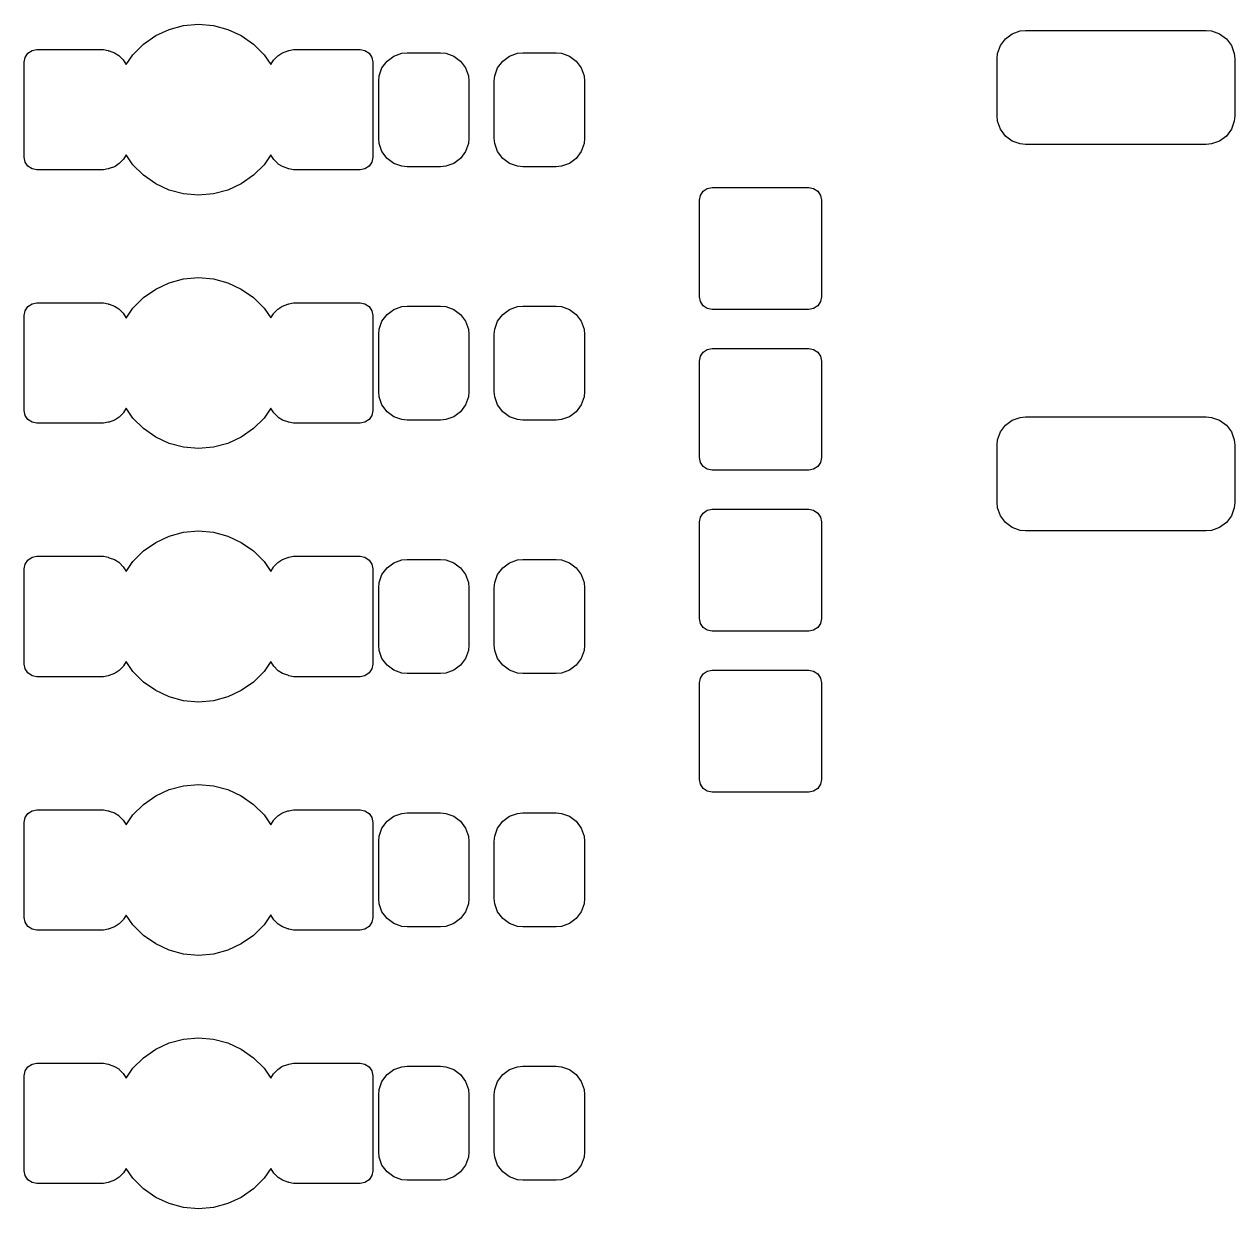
# Model space of a CAD drawing. Extents: x 0.04 to 3.13, y 0.07 to 2.73.
# Drawn here: x 0.042 to 0.794, y 0.953 to 1.689 of the extents above; entities that cross this region are included whole.
import ezdxf

# ---------------------------------------------------------------- set-up
doc = ezdxf.new("R2010")
doc.units = 0
doc.header["$MEASUREMENT"] = 0
doc.layers.add('BLACK', color=7, linetype='CONTINUOUS')

msp = doc.modelspace()

# ---------------------------------------------------------------- linework, layer by layer
at = {"layer": 'BLACK', "linetype": 'CONTINUOUS'}
for p, q in [((0.123425, 1.68225), (0.131822, 1.68616)), ((0.131822, 1.68616), (0.140771, 1.68856)), ((0.140771, 1.68856), (0.15, 1.68937)), ((0.15, 1.68937), (0.159229, 1.68856)), ((0.159229, 1.68856), (0.168178, 1.68616)), ((0.168178, 1.68616), (0.176575, 1.68225)), ((0.655608, 1.68345), (0.660578, 1.6852)), ((0.660578, 1.6852), (0.663898, 1.68551)), ((0.663898, 1.68551), (0.776102, 1.68551)), ((0.776102, 1.68551), (0.779422, 1.6852)), ((0.779422, 1.6852), (0.784392, 1.68345)), ((0.115836, 1.67694), (0.123425, 1.68225)), ((0.176575, 1.68225), (0.184164, 1.67694)), ((0.64824, 1.67609), (0.65137, 1.68032)), ((0.65137, 1.68032), (0.655608, 1.68345)), ((0.784392, 1.68345), (0.78863, 1.68032)), ((0.78863, 1.68032), (0.79176, 1.67609)), ((0.042332, 1.66876), (0.044039, 1.67132)), ((0.044039, 1.67132), (0.046593, 1.67302)), ((0.046593, 1.67302), (0.049606, 1.67362)), ((0.049606, 1.67362), (0.090945, 1.67362)), ((0.090945, 1.67362), (0.093958, 1.67302)), ((0.093958, 1.67302), (0.094152, 1.67289)), ((0.094152, 1.67289), (0.094502, 1.67278)), ((0.094502, 1.67278), (0.097793, 1.67158)), ((0.097793, 1.67158), (0.10042, 1.66999)), ((0.10042, 1.66999), (0.100736, 1.66968)), ((0.100736, 1.66968), (0.103182, 1.66717)), ((0.104988, 1.66425), (0.109285, 1.67038)), ((0.109285, 1.67038), (0.115836, 1.67694)), ((0.184164, 1.67694), (0.190715, 1.67038)), ((0.190715, 1.67038), (0.195001, 1.66426)), ((0.196836, 1.66724), (0.19929, 1.66974)), ((0.19929, 1.66974), (0.201829, 1.67147)), ((0.201829, 1.67147), (0.202239, 1.67163)), ((0.202239, 1.67163), (0.205534, 1.67282)), ((0.205534, 1.67282), (0.205792, 1.67286)), ((0.205792, 1.67286), (0.206042, 1.67302)), ((0.206042, 1.67302), (0.209055, 1.67362)), ((0.209055, 1.67362), (0.250394, 1.67362)), ((0.250394, 1.67362), (0.253407, 1.67302)), ((0.253407, 1.67302), (0.255961, 1.67132)), ((0.255961, 1.67132), (0.257668, 1.66876)), ((0.271375, 1.66959), (0.276346, 1.67134)), ((0.276346, 1.67134), (0.279665, 1.67165)), ((0.279665, 1.67165), (0.300335, 1.67165)), ((0.300335, 1.67165), (0.303654, 1.67134)), ((0.303654, 1.67134), (0.308625, 1.66959)), ((0.343226, 1.66959), (0.348196, 1.67134)), ((0.348196, 1.67134), (0.351516, 1.67165)), ((0.351516, 1.67165), (0.372185, 1.67165)), ((0.372185, 1.67165), (0.375505, 1.67134)), ((0.375505, 1.67134), (0.380475, 1.66959)), ((0.646181, 1.6678), (0.646495, 1.67112)), ((0.646495, 1.67112), (0.64824, 1.67609)), ((0.79176, 1.67609), (0.793505, 1.67112)), ((0.793505, 1.67112), (0.793819, 1.6678)), ((0.041732, 1.66575), (0.042332, 1.66876)), ((0.041732, 1.60669), (0.041732, 1.66575)), ((0.103182, 1.66717), (0.104859, 1.6646)), ((0.104859, 1.6646), (0.104988, 1.66425)), ((0.195001, 1.66426), (0.196537, 1.66692)), ((0.196537, 1.66692), (0.196836, 1.66724)), ((0.257668, 1.66876), (0.258268, 1.66575)), ((0.258268, 1.66575), (0.258268, 1.60669)), ((0.262263, 1.65726), (0.264008, 1.66223)), ((0.264008, 1.66223), (0.267138, 1.66646)), ((0.267138, 1.66646), (0.271375, 1.66959)), ((0.308625, 1.66959), (0.312862, 1.66646)), ((0.312862, 1.66646), (0.315992, 1.66223)), ((0.315992, 1.66223), (0.317737, 1.65726)), ((0.334113, 1.65726), (0.335858, 1.66223)), ((0.335858, 1.66223), (0.338988, 1.66646)), ((0.338988, 1.66646), (0.343226, 1.66959)), ((0.380475, 1.66959), (0.384713, 1.66646)), ((0.384713, 1.66646), (0.387842, 1.66223)), ((0.387842, 1.66223), (0.389588, 1.65726)), ((0.646181, 1.63236), (0.646181, 1.6678)), ((0.793819, 1.6678), (0.793819, 1.63236)), ((0.261949, 1.65394), (0.262263, 1.65726)), ((0.317737, 1.65726), (0.318051, 1.65394)), ((0.333799, 1.65394), (0.334113, 1.65726)), ((0.389588, 1.65726), (0.389902, 1.65394)), ((0.261949, 1.6185), (0.261949, 1.65394)), ((0.318051, 1.65394), (0.318051, 1.6185)), ((0.333799, 1.6185), (0.333799, 1.65394)), ((0.389902, 1.65394), (0.389902, 1.6185)), ((0.646495, 1.62904), (0.646181, 1.63236)), ((0.793819, 1.63236), (0.793505, 1.62904)), ((0.64824, 1.62407), (0.646495, 1.62904)), ((0.793505, 1.62904), (0.79176, 1.62407)), ((0.262263, 1.61518), (0.261949, 1.6185)), ((0.318051, 1.6185), (0.317737, 1.61518)), ((0.334113, 1.61518), (0.333799, 1.6185)), ((0.389902, 1.6185), (0.389588, 1.61518)), ((0.65137, 1.61983), (0.64824, 1.62407)), ((0.655608, 1.6167), (0.65137, 1.61983)), ((0.78863, 1.61983), (0.784392, 1.6167)), ((0.79176, 1.62407), (0.78863, 1.61983)), ((0.264008, 1.61021), (0.262263, 1.61518)), ((0.267138, 1.60598), (0.264008, 1.61021)), ((0.315992, 1.61021), (0.312862, 1.60598)), ((0.317737, 1.61518), (0.315992, 1.61021)), ((0.335858, 1.61021), (0.334113, 1.61518)), ((0.338988, 1.60598), (0.335858, 1.61021)), ((0.387842, 1.61021), (0.384713, 1.60598)), ((0.389588, 1.61518), (0.387842, 1.61021)), ((0.660578, 1.61496), (0.655608, 1.6167)), ((0.663898, 1.61465), (0.660578, 1.61496)), ((0.776102, 1.61465), (0.663898, 1.61465)), ((0.779422, 1.61496), (0.776102, 1.61465)), ((0.784392, 1.6167), (0.779422, 1.61496)), ((0.042332, 1.60368), (0.041732, 1.60669)), ((0.044039, 1.60113), (0.042332, 1.60368)), ((0.10071, 1.6027), (0.098171, 1.60097)), ((0.103164, 1.6052), (0.10071, 1.6027)), ((0.103463, 1.60552), (0.103164, 1.6052)), ((0.104999, 1.60818), (0.103463, 1.60552)), ((0.109285, 1.60206), (0.104999, 1.60818)), ((0.115836, 1.59551), (0.109285, 1.60206)), ((0.190715, 1.60206), (0.184164, 1.59551)), ((0.195012, 1.60819), (0.190715, 1.60206)), ((0.195141, 1.60784), (0.195012, 1.60819)), ((0.196818, 1.60527), (0.195141, 1.60784)), ((0.199264, 1.60276), (0.196818, 1.60527)), ((0.19958, 1.60245), (0.199264, 1.60276)), ((0.202207, 1.60086), (0.19958, 1.60245)), ((0.257668, 1.60368), (0.255961, 1.60113)), ((0.258268, 1.60669), (0.257668, 1.60368)), ((0.271375, 1.60285), (0.267138, 1.60598)), ((0.276346, 1.6011), (0.271375, 1.60285)), ((0.308625, 1.60285), (0.303654, 1.6011)), ((0.312862, 1.60598), (0.308625, 1.60285)), ((0.343226, 1.60285), (0.338988, 1.60598)), ((0.348196, 1.6011), (0.343226, 1.60285)), ((0.380475, 1.60285), (0.375505, 1.6011)), ((0.384713, 1.60598), (0.380475, 1.60285)), ((0.046593, 1.59942), (0.044039, 1.60113)), ((0.049606, 1.59882), (0.046593, 1.59942)), ((0.090945, 1.59882), (0.049606, 1.59882)), ((0.093958, 1.59942), (0.090945, 1.59882)), ((0.094208, 1.59959), (0.093958, 1.59942)), ((0.094466, 1.59962), (0.094208, 1.59959)), ((0.097761, 1.60081), (0.094466, 1.59962)), ((0.098171, 1.60097), (0.097761, 1.60081)), ((0.123425, 1.59019), (0.115836, 1.59551)), ((0.184164, 1.59551), (0.176575, 1.59019)), ((0.205499, 1.59966), (0.202207, 1.60086)), ((0.205848, 1.59955), (0.205499, 1.59966)), ((0.206042, 1.59942), (0.205848, 1.59955)), ((0.209055, 1.59882), (0.206042, 1.59942)), ((0.250394, 1.59882), (0.209055, 1.59882)), ((0.253407, 1.59942), (0.250394, 1.59882)), ((0.255961, 1.60113), (0.253407, 1.59942)), ((0.279665, 1.60079), (0.276346, 1.6011)), ((0.300335, 1.60079), (0.279665, 1.60079)), ((0.303654, 1.6011), (0.300335, 1.60079)), ((0.351516, 1.60079), (0.348196, 1.6011)), ((0.372185, 1.60079), (0.351516, 1.60079)), ((0.375505, 1.6011), (0.372185, 1.60079)), ((0.131822, 1.58628), (0.123425, 1.59019)), ((0.176575, 1.59019), (0.168178, 1.58628)), ((0.463566, 1.58557), (0.466121, 1.58727)), ((0.466121, 1.58727), (0.469134, 1.58787)), ((0.469134, 1.58787), (0.529134, 1.58787)), ((0.529134, 1.58787), (0.532147, 1.58727)), ((0.532147, 1.58727), (0.534702, 1.58557)), ((0.140771, 1.58388), (0.131822, 1.58628)), ((0.15, 1.58307), (0.140771, 1.58388)), ((0.159229, 1.58388), (0.15, 1.58307)), ((0.168178, 1.58628), (0.159229, 1.58388)), ((0.46126, 1.58), (0.461859, 1.58301)), ((0.46126, 1.52), (0.46126, 1.58)), ((0.461859, 1.58301), (0.463566, 1.58557)), ((0.534702, 1.58557), (0.536409, 1.58301)), ((0.536409, 1.58301), (0.537008, 1.58)), ((0.537008, 1.58), (0.537008, 1.52)), ((0.123425, 1.52477), (0.131822, 1.52868)), ((0.131822, 1.52868), (0.140771, 1.53108)), ((0.140771, 1.53108), (0.15, 1.53189)), ((0.15, 1.53189), (0.159229, 1.53108)), ((0.159229, 1.53108), (0.168178, 1.52868)), ((0.168178, 1.52868), (0.176575, 1.52477)), ((0.109285, 1.5129), (0.115836, 1.51946)), ((0.115836, 1.51946), (0.123425, 1.52477)), ((0.176575, 1.52477), (0.184164, 1.51946)), ((0.184164, 1.51946), (0.190715, 1.5129)), ((0.461859, 1.51699), (0.46126, 1.52)), ((0.537008, 1.52), (0.536409, 1.51699)), ((0.042332, 1.51128), (0.044039, 1.51384)), ((0.044039, 1.51384), (0.046593, 1.51554)), ((0.046593, 1.51554), (0.049606, 1.51614)), ((0.049606, 1.51614), (0.090945, 1.51614)), ((0.090945, 1.51614), (0.093958, 1.51554)), ((0.093958, 1.51554), (0.094152, 1.51541)), ((0.094152, 1.51541), (0.094502, 1.5153)), ((0.094502, 1.5153), (0.097793, 1.5141)), ((0.097793, 1.5141), (0.10042, 1.51251)), ((0.10042, 1.51251), (0.100736, 1.5122)), ((0.100736, 1.5122), (0.103182, 1.50969)), ((0.104988, 1.50677), (0.109285, 1.5129)), ((0.190715, 1.5129), (0.195001, 1.50678)), ((0.196836, 1.50976), (0.19929, 1.51226)), ((0.19929, 1.51226), (0.201829, 1.51399)), ((0.201829, 1.51399), (0.202239, 1.51415)), ((0.202239, 1.51415), (0.205534, 1.51534)), ((0.205534, 1.51534), (0.205792, 1.51538)), ((0.205792, 1.51538), (0.206042, 1.51554)), ((0.206042, 1.51554), (0.209055, 1.51614)), ((0.209055, 1.51614), (0.250394, 1.51614)), ((0.250394, 1.51614), (0.253407, 1.51554)), ((0.253407, 1.51554), (0.255961, 1.51384)), ((0.255961, 1.51384), (0.257668, 1.51128)), ((0.267138, 1.50898), (0.271375, 1.51211)), ((0.271375, 1.51211), (0.276346, 1.51386)), ((0.276346, 1.51386), (0.279665, 1.51417)), ((0.279665, 1.51417), (0.300335, 1.51417)), ((0.300335, 1.51417), (0.303654, 1.51386)), ((0.303654, 1.51386), (0.308625, 1.51211)), ((0.308625, 1.51211), (0.312862, 1.50898)), ((0.338988, 1.50898), (0.343226, 1.51211)), ((0.343226, 1.51211), (0.348196, 1.51386)), ((0.348196, 1.51386), (0.351516, 1.51417)), ((0.351516, 1.51417), (0.372185, 1.51417)), ((0.372185, 1.51417), (0.375505, 1.51386)), ((0.375505, 1.51386), (0.380475, 1.51211)), ((0.380475, 1.51211), (0.384713, 1.50898)), ((0.463566, 1.51443), (0.461859, 1.51699)), ((0.466121, 1.51273), (0.463566, 1.51443)), ((0.469134, 1.51213), (0.466121, 1.51273)), ((0.529134, 1.51213), (0.469134, 1.51213)), ((0.532147, 1.51273), (0.529134, 1.51213)), ((0.534702, 1.51443), (0.532147, 1.51273)), ((0.536409, 1.51699), (0.534702, 1.51443)), ((0.041732, 1.50827), (0.042332, 1.51128)), ((0.041732, 1.44921), (0.041732, 1.50827)), ((0.103182, 1.50969), (0.104859, 1.50712)), ((0.104859, 1.50712), (0.104988, 1.50677)), ((0.195001, 1.50678), (0.196537, 1.50944)), ((0.196537, 1.50944), (0.196836, 1.50976)), ((0.257668, 1.51128), (0.258268, 1.50827)), ((0.258268, 1.50827), (0.258268, 1.44921)), ((0.262263, 1.49978), (0.264008, 1.50475)), ((0.264008, 1.50475), (0.267138, 1.50898)), ((0.312862, 1.50898), (0.315992, 1.50475)), ((0.315992, 1.50475), (0.317737, 1.49978)), ((0.334113, 1.49978), (0.335858, 1.50475)), ((0.335858, 1.50475), (0.338988, 1.50898)), ((0.384713, 1.50898), (0.387842, 1.50475)), ((0.387842, 1.50475), (0.389588, 1.49978)), ((0.261949, 1.49646), (0.262263, 1.49978)), ((0.317737, 1.49978), (0.318051, 1.49646)), ((0.333799, 1.49646), (0.334113, 1.49978)), ((0.389588, 1.49978), (0.389902, 1.49646)), ((0.261949, 1.46102), (0.261949, 1.49646)), ((0.318051, 1.49646), (0.318051, 1.46102)), ((0.333799, 1.46102), (0.333799, 1.49646)), ((0.389902, 1.49646), (0.389902, 1.46102)), ((0.46126, 1.48), (0.461859, 1.48301)), ((0.461859, 1.48301), (0.463566, 1.48557)), ((0.463566, 1.48557), (0.466121, 1.48727)), ((0.466121, 1.48727), (0.469134, 1.48787)), ((0.469134, 1.48787), (0.529134, 1.48787)), ((0.529134, 1.48787), (0.532147, 1.48727)), ((0.532147, 1.48727), (0.534702, 1.48557)), ((0.534702, 1.48557), (0.536409, 1.48301)), ((0.536409, 1.48301), (0.537008, 1.48)), ((0.46126, 1.42), (0.46126, 1.48)), ((0.537008, 1.48), (0.537008, 1.42)), ((0.262263, 1.4577), (0.261949, 1.46102)), ((0.318051, 1.46102), (0.317737, 1.4577)), ((0.334113, 1.4577), (0.333799, 1.46102)), ((0.389902, 1.46102), (0.389588, 1.4577)), ((0.264008, 1.45273), (0.262263, 1.4577)), ((0.267138, 1.4485), (0.264008, 1.45273)), ((0.315992, 1.45273), (0.312862, 1.4485)), ((0.317737, 1.4577), (0.315992, 1.45273)), ((0.335858, 1.45273), (0.334113, 1.4577)), ((0.338988, 1.4485), (0.335858, 1.45273)), ((0.387842, 1.45273), (0.384713, 1.4485)), ((0.389588, 1.4577), (0.387842, 1.45273)), ((0.042332, 1.4462), (0.041732, 1.44921)), ((0.044039, 1.44364), (0.042332, 1.4462)), ((0.10071, 1.44522), (0.098171, 1.44349)), ((0.103164, 1.44772), (0.10071, 1.44522)), ((0.103463, 1.44804), (0.103164, 1.44772)), ((0.104999, 1.4507), (0.103463, 1.44804)), ((0.109285, 1.44458), (0.104999, 1.4507)), ((0.115836, 1.43803), (0.109285, 1.44458)), ((0.190715, 1.44458), (0.184164, 1.43803)), ((0.195012, 1.45071), (0.190715, 1.44458)), ((0.195141, 1.45036), (0.195012, 1.45071)), ((0.196818, 1.44779), (0.195141, 1.45036)), ((0.199264, 1.44528), (0.196818, 1.44779)), ((0.19958, 1.44497), (0.199264, 1.44528)), ((0.202207, 1.44338), (0.19958, 1.44497)), ((0.257668, 1.4462), (0.255961, 1.44364)), ((0.258268, 1.44921), (0.257668, 1.4462)), ((0.271375, 1.44537), (0.267138, 1.4485)), ((0.276346, 1.44362), (0.271375, 1.44537)), ((0.308625, 1.44537), (0.303654, 1.44362)), ((0.312862, 1.4485), (0.308625, 1.44537)), ((0.343226, 1.44537), (0.338988, 1.4485)), ((0.348196, 1.44362), (0.343226, 1.44537)), ((0.380475, 1.44537), (0.375505, 1.44362)), ((0.384713, 1.4485), (0.380475, 1.44537)), ((0.655608, 1.4433), (0.660578, 1.44504)), ((0.660578, 1.44504), (0.663898, 1.44535)), ((0.663898, 1.44535), (0.776102, 1.44535)), ((0.776102, 1.44535), (0.779422, 1.44504)), ((0.779422, 1.44504), (0.784392, 1.4433)), ((0.046593, 1.44194), (0.044039, 1.44364)), ((0.049606, 1.44134), (0.046593, 1.44194)), ((0.090945, 1.44134), (0.049606, 1.44134)), ((0.093958, 1.44194), (0.090945, 1.44134)), ((0.094208, 1.4421), (0.093958, 1.44194)), ((0.094466, 1.44214), (0.094208, 1.4421)), ((0.097761, 1.44333), (0.094466, 1.44214)), ((0.098171, 1.44349), (0.097761, 1.44333)), ((0.123425, 1.43271), (0.115836, 1.43803)), ((0.184164, 1.43803), (0.176575, 1.43271)), ((0.205499, 1.44218), (0.202207, 1.44338)), ((0.205848, 1.44207), (0.205499, 1.44218)), ((0.206042, 1.44194), (0.205848, 1.44207)), ((0.209055, 1.44134), (0.206042, 1.44194)), ((0.250394, 1.44134), (0.209055, 1.44134)), ((0.253407, 1.44194), (0.250394, 1.44134)), ((0.255961, 1.44364), (0.253407, 1.44194)), ((0.279665, 1.44331), (0.276346, 1.44362)), ((0.300335, 1.44331), (0.279665, 1.44331)), ((0.303654, 1.44362), (0.300335, 1.44331)), ((0.351516, 1.44331), (0.348196, 1.44362)), ((0.372185, 1.44331), (0.351516, 1.44331)), ((0.375505, 1.44362), (0.372185, 1.44331)), ((0.64824, 1.43593), (0.65137, 1.44017)), ((0.65137, 1.44017), (0.655608, 1.4433)), ((0.784392, 1.4433), (0.78863, 1.44017)), ((0.78863, 1.44017), (0.79176, 1.43593)), ((0.131822, 1.4288), (0.123425, 1.43271)), ((0.176575, 1.43271), (0.168178, 1.4288)), ((0.646181, 1.42764), (0.646495, 1.43096)), ((0.646495, 1.43096), (0.64824, 1.43593)), ((0.79176, 1.43593), (0.793505, 1.43096)), ((0.793505, 1.43096), (0.793819, 1.42764)), ((0.140771, 1.4264), (0.131822, 1.4288)), ((0.15, 1.42559), (0.140771, 1.4264)), ((0.159229, 1.4264), (0.15, 1.42559)), ((0.168178, 1.4288), (0.159229, 1.4264)), ((0.646181, 1.3922), (0.646181, 1.42764)), ((0.793819, 1.42764), (0.793819, 1.3922)), ((0.461859, 1.41699), (0.46126, 1.42)), ((0.463566, 1.41443), (0.461859, 1.41699)), ((0.466121, 1.41273), (0.463566, 1.41443)), ((0.534702, 1.41443), (0.532147, 1.41273)), ((0.536409, 1.41699), (0.534702, 1.41443)), ((0.537008, 1.42), (0.536409, 1.41699)), ((0.469134, 1.41213), (0.466121, 1.41273)), ((0.529134, 1.41213), (0.469134, 1.41213)), ((0.532147, 1.41273), (0.529134, 1.41213)), ((0.646495, 1.38888), (0.646181, 1.3922)), ((0.793819, 1.3922), (0.793505, 1.38888)), ((0.461859, 1.38301), (0.463566, 1.38557)), ((0.463566, 1.38557), (0.466121, 1.38727)), ((0.466121, 1.38727), (0.469134, 1.38787)), ((0.469134, 1.38787), (0.529134, 1.38787)), ((0.529134, 1.38787), (0.532147, 1.38727)), ((0.532147, 1.38727), (0.534702, 1.38557)), ((0.534702, 1.38557), (0.536409, 1.38301)), ((0.64824, 1.38391), (0.646495, 1.38888)), ((0.65137, 1.37968), (0.64824, 1.38391)), ((0.79176, 1.38391), (0.78863, 1.37968)), ((0.793505, 1.38888), (0.79176, 1.38391)), ((0.46126, 1.38), (0.461859, 1.38301)), ((0.46126, 1.32), (0.46126, 1.38)), ((0.536409, 1.38301), (0.537008, 1.38)), ((0.537008, 1.38), (0.537008, 1.32)), ((0.655608, 1.37655), (0.65137, 1.37968)), ((0.660578, 1.3748), (0.655608, 1.37655)), ((0.784392, 1.37655), (0.779422, 1.3748)), ((0.78863, 1.37968), (0.784392, 1.37655)), ((0.123425, 1.36729), (0.131822, 1.3712)), ((0.131822, 1.3712), (0.140771, 1.3736)), ((0.140771, 1.3736), (0.15, 1.37441)), ((0.15, 1.37441), (0.159229, 1.3736)), ((0.159229, 1.3736), (0.168178, 1.3712)), ((0.168178, 1.3712), (0.176575, 1.36729)), ((0.663898, 1.37449), (0.660578, 1.3748)), ((0.776102, 1.37449), (0.663898, 1.37449)), ((0.779422, 1.3748), (0.776102, 1.37449)), ((0.109285, 1.35542), (0.115836, 1.36197)), ((0.115836, 1.36197), (0.123425, 1.36729)), ((0.176575, 1.36729), (0.184164, 1.36197)), ((0.184164, 1.36197), (0.190715, 1.35542)), ((0.041732, 1.35079), (0.042332, 1.3538)), ((0.042332, 1.3538), (0.044039, 1.35636)), ((0.044039, 1.35636), (0.046593, 1.35806)), ((0.046593, 1.35806), (0.049606, 1.35866)), ((0.049606, 1.35866), (0.090945, 1.35866)), ((0.090945, 1.35866), (0.093958, 1.35806)), ((0.093958, 1.35806), (0.094152, 1.35793)), ((0.094152, 1.35793), (0.094502, 1.35782)), ((0.094502, 1.35782), (0.097793, 1.35662)), ((0.097793, 1.35662), (0.10042, 1.35503)), ((0.10042, 1.35503), (0.100736, 1.35472)), ((0.100736, 1.35472), (0.103182, 1.35221)), ((0.104988, 1.34929), (0.109285, 1.35542)), ((0.190715, 1.35542), (0.195001, 1.3493)), ((0.196836, 1.35228), (0.19929, 1.35478)), ((0.19929, 1.35478), (0.201829, 1.35651)), ((0.201829, 1.35651), (0.202239, 1.35667)), ((0.202239, 1.35667), (0.205534, 1.35786)), ((0.205534, 1.35786), (0.205792, 1.3579)), ((0.205792, 1.3579), (0.206042, 1.35806)), ((0.206042, 1.35806), (0.209055, 1.35866)), ((0.209055, 1.35866), (0.250394, 1.35866)), ((0.250394, 1.35866), (0.253407, 1.35806)), ((0.253407, 1.35806), (0.255961, 1.35636)), ((0.255961, 1.35636), (0.257668, 1.3538)), ((0.257668, 1.3538), (0.258268, 1.35079)), ((0.267138, 1.3515), (0.271375, 1.35463)), ((0.271375, 1.35463), (0.276346, 1.35638)), ((0.276346, 1.35638), (0.279665, 1.35669)), ((0.279665, 1.35669), (0.300335, 1.35669)), ((0.300335, 1.35669), (0.303654, 1.35638)), ((0.303654, 1.35638), (0.308625, 1.35463)), ((0.308625, 1.35463), (0.312862, 1.3515)), ((0.338988, 1.3515), (0.343226, 1.35463)), ((0.343226, 1.35463), (0.348196, 1.35638)), ((0.348196, 1.35638), (0.351516, 1.35669)), ((0.351516, 1.35669), (0.372185, 1.35669)), ((0.372185, 1.35669), (0.375505, 1.35638)), ((0.375505, 1.35638), (0.380475, 1.35463)), ((0.380475, 1.35463), (0.384713, 1.3515)), ((0.041732, 1.29173), (0.041732, 1.35079)), ((0.103182, 1.35221), (0.104859, 1.34964)), ((0.104859, 1.34964), (0.104988, 1.34929)), ((0.195001, 1.3493), (0.196537, 1.35196)), ((0.196537, 1.35196), (0.196836, 1.35228)), ((0.258268, 1.35079), (0.258268, 1.29173)), ((0.262263, 1.3423), (0.264008, 1.34727)), ((0.264008, 1.34727), (0.267138, 1.3515)), ((0.312862, 1.3515), (0.315992, 1.34727)), ((0.315992, 1.34727), (0.317737, 1.3423)), ((0.334113, 1.3423), (0.335858, 1.34727)), ((0.335858, 1.34727), (0.338988, 1.3515)), ((0.384713, 1.3515), (0.387842, 1.34727)), ((0.387842, 1.34727), (0.389588, 1.3423)), ((0.261949, 1.33898), (0.262263, 1.3423)), ((0.261949, 1.30354), (0.261949, 1.33898)), ((0.317737, 1.3423), (0.318051, 1.33898)), ((0.318051, 1.33898), (0.318051, 1.30354)), ((0.333799, 1.33898), (0.334113, 1.3423)), ((0.333799, 1.30354), (0.333799, 1.33898)), ((0.389588, 1.3423), (0.389902, 1.33898)), ((0.389902, 1.33898), (0.389902, 1.30354)), ((0.461859, 1.31699), (0.46126, 1.32)), ((0.463566, 1.31443), (0.461859, 1.31699)), ((0.536409, 1.31699), (0.534702, 1.31443)), ((0.537008, 1.32), (0.536409, 1.31699)), ((0.466121, 1.31273), (0.463566, 1.31443)), ((0.469134, 1.31213), (0.466121, 1.31273)), ((0.529134, 1.31213), (0.469134, 1.31213)), ((0.532147, 1.31273), (0.529134, 1.31213)), ((0.534702, 1.31443), (0.532147, 1.31273)), ((0.262263, 1.30022), (0.261949, 1.30354)), ((0.318051, 1.30354), (0.317737, 1.30022)), ((0.334113, 1.30022), (0.333799, 1.30354)), ((0.389902, 1.30354), (0.389588, 1.30022)), ((0.264008, 1.29525), (0.262263, 1.30022)), ((0.267138, 1.29102), (0.264008, 1.29525)), ((0.315992, 1.29525), (0.312862, 1.29102)), ((0.317737, 1.30022), (0.315992, 1.29525)), ((0.335858, 1.29525), (0.334113, 1.30022)), ((0.338988, 1.29102), (0.335858, 1.29525)), ((0.387842, 1.29525), (0.384713, 1.29102)), ((0.389588, 1.30022), (0.387842, 1.29525)), ((0.042332, 1.28872), (0.041732, 1.29173)), ((0.044039, 1.28616), (0.042332, 1.28872)), ((0.046593, 1.28446), (0.044039, 1.28616)), ((0.10071, 1.28774), (0.098171, 1.28601)), ((0.103164, 1.29024), (0.10071, 1.28774)), ((0.103463, 1.29056), (0.103164, 1.29024)), ((0.104999, 1.29322), (0.103463, 1.29056)), ((0.109285, 1.2871), (0.104999, 1.29322)), ((0.115836, 1.28054), (0.109285, 1.2871)), ((0.190715, 1.2871), (0.184164, 1.28054)), ((0.195012, 1.29323), (0.190715, 1.2871)), ((0.195141, 1.29288), (0.195012, 1.29323)), ((0.196818, 1.29031), (0.195141, 1.29288)), ((0.199264, 1.2878), (0.196818, 1.29031)), ((0.19958, 1.28749), (0.199264, 1.2878)), ((0.202207, 1.2859), (0.19958, 1.28749)), ((0.255961, 1.28616), (0.253407, 1.28446)), ((0.257668, 1.28872), (0.255961, 1.28616)), ((0.258268, 1.29173), (0.257668, 1.28872)), ((0.271375, 1.28789), (0.267138, 1.29102)), ((0.276346, 1.28614), (0.271375, 1.28789)), ((0.279665, 1.28583), (0.276346, 1.28614)), ((0.303654, 1.28614), (0.300335, 1.28583)), ((0.308625, 1.28789), (0.303654, 1.28614)), ((0.312862, 1.29102), (0.308625, 1.28789)), ((0.343226, 1.28789), (0.338988, 1.29102)), ((0.348196, 1.28614), (0.343226, 1.28789)), ((0.351516, 1.28583), (0.348196, 1.28614)), ((0.375505, 1.28614), (0.372185, 1.28583)), ((0.380475, 1.28789), (0.375505, 1.28614)), ((0.384713, 1.29102), (0.380475, 1.28789)), ((0.463566, 1.28557), (0.466121, 1.28727)), ((0.466121, 1.28727), (0.469134, 1.28787)), ((0.469134, 1.28787), (0.529134, 1.28787)), ((0.529134, 1.28787), (0.532147, 1.28727)), ((0.532147, 1.28727), (0.534702, 1.28557)), ((0.049606, 1.28386), (0.046593, 1.28446)), ((0.090945, 1.28386), (0.049606, 1.28386)), ((0.093958, 1.28446), (0.090945, 1.28386)), ((0.094208, 1.28462), (0.093958, 1.28446)), ((0.094466, 1.28466), (0.094208, 1.28462)), ((0.097761, 1.28585), (0.094466, 1.28466)), ((0.098171, 1.28601), (0.097761, 1.28585)), ((0.123425, 1.27523), (0.115836, 1.28054)), ((0.184164, 1.28054), (0.176575, 1.27523)), ((0.205499, 1.2847), (0.202207, 1.2859)), ((0.205848, 1.28459), (0.205499, 1.2847)), ((0.206042, 1.28446), (0.205848, 1.28459)), ((0.209055, 1.28386), (0.206042, 1.28446)), ((0.250394, 1.28386), (0.209055, 1.28386)), ((0.253407, 1.28446), (0.250394, 1.28386)), ((0.300335, 1.28583), (0.279665, 1.28583)), ((0.372185, 1.28583), (0.351516, 1.28583)), ((0.46126, 1.28), (0.461859, 1.28301)), ((0.46126, 1.22), (0.46126, 1.28)), ((0.461859, 1.28301), (0.463566, 1.28557)), ((0.534702, 1.28557), (0.536409, 1.28301)), ((0.536409, 1.28301), (0.537008, 1.28)), ((0.537008, 1.28), (0.537008, 1.22)), ((0.131822, 1.27132), (0.123425, 1.27523)), ((0.140771, 1.26892), (0.131822, 1.27132)), ((0.168178, 1.27132), (0.159229, 1.26892)), ((0.176575, 1.27523), (0.168178, 1.27132)), ((0.15, 1.26811), (0.140771, 1.26892)), ((0.159229, 1.26892), (0.15, 1.26811)), ((0.461859, 1.21699), (0.46126, 1.22)), ((0.537008, 1.22), (0.536409, 1.21699)), ((0.123425, 1.20981), (0.131822, 1.21372)), ((0.131822, 1.21372), (0.140771, 1.21612)), ((0.140771, 1.21612), (0.15, 1.21693)), ((0.15, 1.21693), (0.159229, 1.21612)), ((0.159229, 1.21612), (0.168178, 1.21372)), ((0.168178, 1.21372), (0.176575, 1.20981)), ((0.463566, 1.21443), (0.461859, 1.21699)), ((0.466121, 1.21273), (0.463566, 1.21443)), ((0.469134, 1.21213), (0.466121, 1.21273)), ((0.529134, 1.21213), (0.469134, 1.21213)), ((0.532147, 1.21273), (0.529134, 1.21213)), ((0.534702, 1.21443), (0.532147, 1.21273)), ((0.536409, 1.21699), (0.534702, 1.21443)), ((0.109285, 1.19794), (0.115836, 1.20449)), ((0.115836, 1.20449), (0.123425, 1.20981)), ((0.176575, 1.20981), (0.184164, 1.20449)), ((0.184164, 1.20449), (0.190715, 1.19794)), ((0.041732, 1.19331), (0.042332, 1.19632)), ((0.042332, 1.19632), (0.044039, 1.19887)), ((0.044039, 1.19887), (0.046593, 1.20058)), ((0.046593, 1.20058), (0.049606, 1.20118)), ((0.049606, 1.20118), (0.090945, 1.20118)), ((0.090945, 1.20118), (0.093958, 1.20058)), ((0.093958, 1.20058), (0.094152, 1.20045)), ((0.094152, 1.20045), (0.094502, 1.20034)), ((0.094502, 1.20034), (0.097793, 1.19914)), ((0.097793, 1.19914), (0.10042, 1.19755)), ((0.10042, 1.19755), (0.100736, 1.19724)), ((0.100736, 1.19724), (0.103182, 1.19473)), ((0.104988, 1.19181), (0.109285, 1.19794)), ((0.190715, 1.19794), (0.195001, 1.19182)), ((0.196836, 1.1948), (0.19929, 1.1973)), ((0.19929, 1.1973), (0.201829, 1.19903)), ((0.201829, 1.19903), (0.202239, 1.19919)), ((0.202239, 1.19919), (0.205534, 1.20038)), ((0.205534, 1.20038), (0.205792, 1.20042)), ((0.205792, 1.20042), (0.206042, 1.20058)), ((0.206042, 1.20058), (0.209055, 1.20118)), ((0.209055, 1.20118), (0.250394, 1.20118)), ((0.250394, 1.20118), (0.253407, 1.20058)), ((0.253407, 1.20058), (0.255961, 1.19887)), ((0.255961, 1.19887), (0.257668, 1.19632)), ((0.257668, 1.19632), (0.258268, 1.19331)), ((0.267138, 1.19402), (0.271375, 1.19715)), ((0.271375, 1.19715), (0.276346, 1.1989)), ((0.276346, 1.1989), (0.279665, 1.19921)), ((0.279665, 1.19921), (0.300335, 1.19921)), ((0.300335, 1.19921), (0.303654, 1.1989)), ((0.303654, 1.1989), (0.308625, 1.19715)), ((0.308625, 1.19715), (0.312862, 1.19402)), ((0.338988, 1.19402), (0.343226, 1.19715)), ((0.343226, 1.19715), (0.348196, 1.1989)), ((0.348196, 1.1989), (0.351516, 1.19921)), ((0.351516, 1.19921), (0.372185, 1.19921)), ((0.372185, 1.19921), (0.375505, 1.1989)), ((0.375505, 1.1989), (0.380475, 1.19715)), ((0.380475, 1.19715), (0.384713, 1.19402)), ((0.041732, 1.13425), (0.041732, 1.19331)), ((0.103182, 1.19473), (0.104859, 1.19216)), ((0.104859, 1.19216), (0.104988, 1.19181)), ((0.195001, 1.19182), (0.196537, 1.19448)), ((0.196537, 1.19448), (0.196836, 1.1948)), ((0.258268, 1.19331), (0.258268, 1.13425)), ((0.262263, 1.18482), (0.264008, 1.18979)), ((0.264008, 1.18979), (0.267138, 1.19402)), ((0.312862, 1.19402), (0.315992, 1.18979)), ((0.315992, 1.18979), (0.317737, 1.18482)), ((0.334113, 1.18482), (0.335858, 1.18979)), ((0.335858, 1.18979), (0.338988, 1.19402)), ((0.384713, 1.19402), (0.387842, 1.18979)), ((0.387842, 1.18979), (0.389588, 1.18482)), ((0.261949, 1.1815), (0.262263, 1.18482)), ((0.261949, 1.14606), (0.261949, 1.1815)), ((0.317737, 1.18482), (0.318051, 1.1815)), ((0.318051, 1.1815), (0.318051, 1.14606)), ((0.333799, 1.1815), (0.334113, 1.18482)), ((0.333799, 1.14606), (0.333799, 1.1815)), ((0.389588, 1.18482), (0.389902, 1.1815)), ((0.389902, 1.1815), (0.389902, 1.14606)), ((0.262263, 1.14274), (0.261949, 1.14606)), ((0.318051, 1.14606), (0.317737, 1.14274)), ((0.334113, 1.14274), (0.333799, 1.14606)), ((0.389902, 1.14606), (0.389588, 1.14274)), ((0.104999, 1.13574), (0.103463, 1.13308)), ((0.109285, 1.12962), (0.104999, 1.13574)), ((0.195012, 1.13575), (0.190715, 1.12962)), ((0.195141, 1.1354), (0.195012, 1.13575)), ((0.264008, 1.13777), (0.262263, 1.14274)), ((0.267138, 1.13354), (0.264008, 1.13777)), ((0.315992, 1.13777), (0.312862, 1.13354)), ((0.317737, 1.14274), (0.315992, 1.13777)), ((0.335858, 1.13777), (0.334113, 1.14274)), ((0.338988, 1.13354), (0.335858, 1.13777)), ((0.387842, 1.13777), (0.384713, 1.13354)), ((0.389588, 1.14274), (0.387842, 1.13777)), ((0.042332, 1.13124), (0.041732, 1.13425)), ((0.044039, 1.12868), (0.042332, 1.13124)), ((0.046593, 1.12698), (0.044039, 1.12868)), ((0.097761, 1.12837), (0.094466, 1.12718)), ((0.098171, 1.12853), (0.097761, 1.12837)), ((0.10071, 1.13026), (0.098171, 1.12853)), ((0.103164, 1.13276), (0.10071, 1.13026)), ((0.103463, 1.13308), (0.103164, 1.13276)), ((0.115836, 1.12306), (0.109285, 1.12962)), ((0.190715, 1.12962), (0.184164, 1.12306)), ((0.196818, 1.13283), (0.195141, 1.1354)), ((0.199264, 1.13032), (0.196818, 1.13283)), ((0.19958, 1.13001), (0.199264, 1.13032)), ((0.202207, 1.12842), (0.19958, 1.13001)), ((0.205499, 1.12722), (0.202207, 1.12842)), ((0.255961, 1.12868), (0.253407, 1.12698)), ((0.257668, 1.13124), (0.255961, 1.12868)), ((0.258268, 1.13425), (0.257668, 1.13124)), ((0.271375, 1.13041), (0.267138, 1.13354)), ((0.276346, 1.12866), (0.271375, 1.13041)), ((0.279665, 1.12835), (0.276346, 1.12866)), ((0.300335, 1.12835), (0.279665, 1.12835)), ((0.303654, 1.12866), (0.300335, 1.12835)), ((0.308625, 1.13041), (0.303654, 1.12866)), ((0.312862, 1.13354), (0.308625, 1.13041)), ((0.343226, 1.13041), (0.338988, 1.13354)), ((0.348196, 1.12866), (0.343226, 1.13041)), ((0.351516, 1.12835), (0.348196, 1.12866)), ((0.372185, 1.12835), (0.351516, 1.12835)), ((0.375505, 1.12866), (0.372185, 1.12835)), ((0.380475, 1.13041), (0.375505, 1.12866)), ((0.384713, 1.13354), (0.380475, 1.13041)), ((0.049606, 1.12638), (0.046593, 1.12698)), ((0.090945, 1.12638), (0.049606, 1.12638)), ((0.093958, 1.12698), (0.090945, 1.12638)), ((0.094208, 1.12714), (0.093958, 1.12698)), ((0.094466, 1.12718), (0.094208, 1.12714)), ((0.123425, 1.11775), (0.115836, 1.12306)), ((0.184164, 1.12306), (0.176575, 1.11775)), ((0.205848, 1.12711), (0.205499, 1.12722)), ((0.206042, 1.12698), (0.205848, 1.12711)), ((0.209055, 1.12638), (0.206042, 1.12698)), ((0.250394, 1.12638), (0.209055, 1.12638)), ((0.253407, 1.12698), (0.250394, 1.12638)), ((0.131822, 1.11384), (0.123425, 1.11775)), ((0.140771, 1.11144), (0.131822, 1.11384)), ((0.168178, 1.11384), (0.159229, 1.11144)), ((0.176575, 1.11775), (0.168178, 1.11384)), ((0.15, 1.11063), (0.140771, 1.11144)), ((0.159229, 1.11144), (0.15, 1.11063)), ((0.123425, 1.05233), (0.131822, 1.05624)), ((0.131822, 1.05624), (0.140771, 1.05864)), ((0.140771, 1.05864), (0.15, 1.05945)), ((0.15, 1.05945), (0.159229, 1.05864)), ((0.159229, 1.05864), (0.168178, 1.05624)), ((0.168178, 1.05624), (0.176575, 1.05233)), ((0.109285, 1.04046), (0.115836, 1.04701)), ((0.115836, 1.04701), (0.123425, 1.05233)), ((0.176575, 1.05233), (0.184164, 1.04701)), ((0.184164, 1.04701), (0.190715, 1.04046)), ((0.041732, 1.03583), (0.042332, 1.03884)), ((0.042332, 1.03884), (0.044039, 1.04139)), ((0.044039, 1.04139), (0.046593, 1.0431)), ((0.046593, 1.0431), (0.049606, 1.0437)), ((0.049606, 1.0437), (0.090945, 1.0437)), ((0.090945, 1.0437), (0.093958, 1.0431)), ((0.093958, 1.0431), (0.094152, 1.04297)), ((0.094152, 1.04297), (0.094502, 1.04286)), ((0.094502, 1.04286), (0.097793, 1.04166)), ((0.097793, 1.04166), (0.10042, 1.04007)), ((0.10042, 1.04007), (0.100736, 1.03976)), ((0.100736, 1.03976), (0.103182, 1.03725)), ((0.104988, 1.03433), (0.109285, 1.04046)), ((0.190715, 1.04046), (0.195001, 1.03434)), ((0.196836, 1.03732), (0.19929, 1.03982)), ((0.19929, 1.03982), (0.201829, 1.04155)), ((0.201829, 1.04155), (0.202239, 1.04171)), ((0.202239, 1.04171), (0.205534, 1.0429)), ((0.205534, 1.0429), (0.205792, 1.04293)), ((0.205792, 1.04293), (0.206042, 1.0431)), ((0.206042, 1.0431), (0.209055, 1.0437)), ((0.209055, 1.0437), (0.250394, 1.0437)), ((0.250394, 1.0437), (0.253407, 1.0431)), ((0.253407, 1.0431), (0.255961, 1.04139)), ((0.255961, 1.04139), (0.257668, 1.03884)), ((0.257668, 1.03884), (0.258268, 1.03583)), ((0.267138, 1.03654), (0.271375, 1.03967)), ((0.271375, 1.03967), (0.276346, 1.04142)), ((0.276346, 1.04142), (0.279665, 1.04173)), ((0.279665, 1.04173), (0.300335, 1.04173)), ((0.300335, 1.04173), (0.303654, 1.04142)), ((0.303654, 1.04142), (0.308625, 1.03967)), ((0.308625, 1.03967), (0.312862, 1.03654)), ((0.338988, 1.03654), (0.343226, 1.03967)), ((0.343226, 1.03967), (0.348196, 1.04142)), ((0.348196, 1.04142), (0.351516, 1.04173)), ((0.351516, 1.04173), (0.372185, 1.04173)), ((0.372185, 1.04173), (0.375505, 1.04142)), ((0.375505, 1.04142), (0.380475, 1.03967)), ((0.380475, 1.03967), (0.384713, 1.03654)), ((0.041732, 0.976772), (0.041732, 1.03583)), ((0.103182, 1.03725), (0.104859, 1.03468)), ((0.104859, 1.03468), (0.104988, 1.03433)), ((0.195001, 1.03434), (0.196537, 1.037)), ((0.196537, 1.037), (0.196836, 1.03732)), ((0.258268, 1.03583), (0.258268, 0.976772)), ((0.262263, 1.02734), (0.264008, 1.03231)), ((0.264008, 1.03231), (0.267138, 1.03654)), ((0.312862, 1.03654), (0.315992, 1.03231)), ((0.315992, 1.03231), (0.317737, 1.02734)), ((0.334113, 1.02734), (0.335858, 1.03231)), ((0.335858, 1.03231), (0.338988, 1.03654)), ((0.384713, 1.03654), (0.387842, 1.03231)), ((0.387842, 1.03231), (0.389588, 1.02734)), ((0.261949, 1.02402), (0.262263, 1.02734)), ((0.261949, 0.988583), (0.261949, 1.02402)), ((0.317737, 1.02734), (0.318051, 1.02402)), ((0.318051, 1.02402), (0.318051, 0.988583)), ((0.333799, 1.02402), (0.334113, 1.02734)), ((0.333799, 0.988583), (0.333799, 1.02402)), ((0.389588, 1.02734), (0.389902, 1.02402)), ((0.389902, 1.02402), (0.389902, 0.988583)), ((0.262263, 0.985263), (0.261949, 0.988583)), ((0.264008, 0.980293), (0.262263, 0.985263)), ((0.317737, 0.985263), (0.315992, 0.980293)), ((0.318051, 0.988583), (0.317737, 0.985263)), ((0.334113, 0.985263), (0.333799, 0.988583)), ((0.335858, 0.980293), (0.334113, 0.985263)), ((0.389588, 0.985263), (0.387842, 0.980293)), ((0.389902, 0.988583), (0.389588, 0.985263)), ((0.104999, 0.978257), (0.103463, 0.975601)), ((0.109285, 0.972135), (0.104999, 0.978257)), ((0.195012, 0.978272), (0.190715, 0.972135)), ((0.195141, 0.97792), (0.195012, 0.978272)), ((0.196818, 0.975345), (0.195141, 0.97792)), ((0.267138, 0.976055), (0.264008, 0.980293)), ((0.315992, 0.980293), (0.312862, 0.976055)), ((0.338988, 0.976055), (0.335858, 0.980293)), ((0.387842, 0.980293), (0.384713, 0.976055)), ((0.042332, 0.973758), (0.041732, 0.976772)), ((0.044039, 0.971204), (0.042332, 0.973758)), ((0.046593, 0.969497), (0.044039, 0.971204)), ((0.097761, 0.97089), (0.094466, 0.969703)), ((0.098171, 0.97105), (0.097761, 0.97089)), ((0.10071, 0.97278), (0.098171, 0.97105)), ((0.103164, 0.975279), (0.10071, 0.97278)), ((0.103463, 0.975601), (0.103164, 0.975279)), ((0.115836, 0.965584), (0.109285, 0.972135)), ((0.190715, 0.972135), (0.184164, 0.965584)), ((0.199264, 0.972839), (0.196818, 0.975345)), ((0.19958, 0.972533), (0.199264, 0.972839)), ((0.202207, 0.97094), (0.19958, 0.972533)), ((0.205499, 0.969743), (0.202207, 0.97094)), ((0.255961, 0.971204), (0.253407, 0.969497)), ((0.257668, 0.973758), (0.255961, 0.971204)), ((0.258268, 0.976772), (0.257668, 0.973758)), ((0.271375, 0.972925), (0.267138, 0.976055)), ((0.276346, 0.97118), (0.271375, 0.972925)), ((0.279665, 0.970866), (0.276346, 0.97118)), ((0.300335, 0.970866), (0.279665, 0.970866)), ((0.303654, 0.97118), (0.300335, 0.970866)), ((0.308625, 0.972925), (0.303654, 0.97118)), ((0.312862, 0.976055), (0.308625, 0.972925)), ((0.343226, 0.972925), (0.338988, 0.976055)), ((0.348196, 0.97118), (0.343226, 0.972925)), ((0.351516, 0.970866), (0.348196, 0.97118)), ((0.372185, 0.970866), (0.351516, 0.970866)), ((0.375505, 0.97118), (0.372185, 0.970866)), ((0.380475, 0.972925), (0.375505, 0.97118)), ((0.384713, 0.976055), (0.380475, 0.972925)), ((0.049606, 0.968898), (0.046593, 0.969497)), ((0.090945, 0.968898), (0.049606, 0.968898)), ((0.093958, 0.969497), (0.090945, 0.968898)), ((0.094208, 0.969664), (0.093958, 0.969497)), ((0.094466, 0.969703), (0.094208, 0.969664)), ((0.123425, 0.96027), (0.115836, 0.965584)), ((0.184164, 0.965584), (0.176575, 0.96027)), ((0.205848, 0.969627), (0.205499, 0.969743)), ((0.206042, 0.969497), (0.205848, 0.969627)), ((0.209055, 0.968898), (0.206042, 0.969497)), ((0.250394, 0.968898), (0.209055, 0.968898)), ((0.253407, 0.969497), (0.250394, 0.968898)), ((0.131822, 0.956355), (0.123425, 0.96027)), ((0.140771, 0.953957), (0.131822, 0.956355)), ((0.168178, 0.956355), (0.159229, 0.953957)), ((0.176575, 0.96027), (0.168178, 0.956355)), ((0.15, 0.95315), (0.140771, 0.953957)), ((0.159229, 0.953957), (0.15, 0.95315))]:
    msp.add_line(p, q, dxfattribs=at)

doc.saveas('drawing.dxf')
